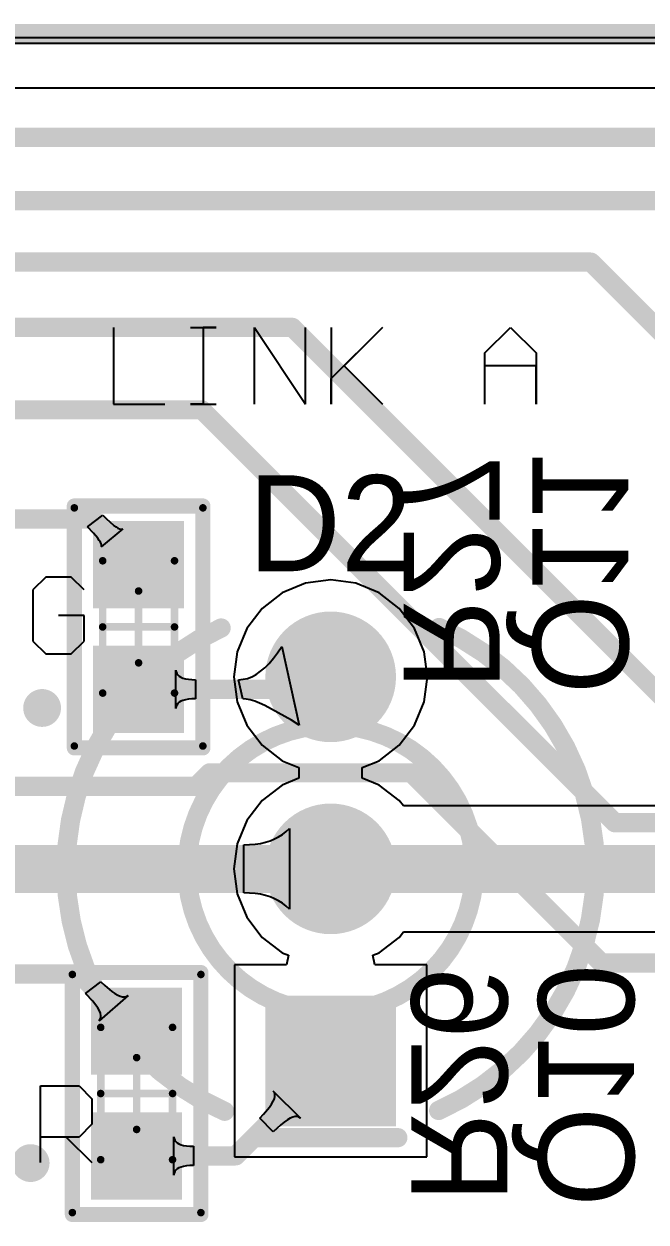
# Model space of a CAD drawing. Extents: x 8 to 204, y 9 to 177.
# Drawn here: x 86.04 to 94.26, y 42.06 to 57.91 of the extents above; entities that cross this region are included whole.
import ezdxf

# ---------------------------------------------------------------- set-up
doc = ezdxf.new("R2010")
doc.units = 0
doc.layers.get('0').update_dxf_attribs({"linetype": 'CONTINUOUS'})
for name, color, linetype in [('BOTTOMLAYER', 5, 'CONTINUOUS'), ('BOTTOMOVERLAY', 54, 'CONTINUOUS'), ('BOTTOMPASTE', 16, 'CONTINUOUS'), ('BOTTOMSOLDER', 6, 'CONTINUOUS'), ('MECHANICAL1', 6, 'CONTINUOUS'), ('MECHANICAL13', 56, 'CONTINUOUS'), ('MECHANICAL15', 56, 'CONTINUOUS'), ('MECHANICAL3', 76, 'CONTINUOUS'), ('MULTILAYER', 9, 'CONTINUOUS'), ('PADHOLELAYER', 156, 'CONTINUOUS'), ('TOPLAYER', 1, 'CONTINUOUS'), ('TOPOVERLAY', 2, 'CONTINUOUS'), ('TOPSOLDER', 216, 'CONTINUOUS')]:
    doc.layers.add(name, color=color, linetype=linetype)

# ---------------------------------------------------------------- blocks, each defined once
blk = doc.blocks.new('0603___MONTAGEM_M_QUINA_BY')
at = {"layer": 'BOTTOMLAYER'}
for points in [[(-1.3, 0.5), (-1.3, -0.5), (-0.35, 0.5), (-0.35, -0.5)], [(0.35, 0.5), (0.35, -0.5), (1.3, 0.5), (1.3, -0.5)]]:
    blk.add_solid(points, dxfattribs=at)
at = {"layer": 'BOTTOMOVERLAY', "const_width": 0.2}
for points in [[(-1.6, -0.85), (-1.6, 0.85)], [(1.6, 0.85), (-1.6, 0.85)], [(1.6, -0.85), (1.6, 0.85)], [(1.6, -0.85), (-1.6, -0.85)]]:
    blk.add_lwpolyline(points, dxfattribs=at)
at = {"layer": 'BOTTOMOVERLAY', "const_width": 0.1}
for points in [[(-1.65, 0.85, 1), (-1.55, 0.85, 1)], [(-1.65, 0.85, 1), (-1.55, 0.85, 1)], [(1.55, 0.85, 1), (1.65, 0.85, 1)], [(1.55, 0.85, 1), (1.65, 0.85, 1)], [(-1.65, -0.85, 1), (-1.55, -0.85, 1)], [(-1.65, -0.85, 1), (-1.55, -0.85, 1)], [(1.55, -0.85, 1), (1.65, -0.85, 1)], [(1.55, -0.85, 1), (1.65, -0.85, 1)]]:
    blk.add_lwpolyline(points, format="xyb", close=True, dxfattribs=at)
at = {"layer": 'BOTTOMPASTE'}
for points in [[(-1.3, 0.5), (-1.3, -0.5), (-0.35, 0.5), (-0.35, -0.5)], [(0.35, 0.5), (0.35, -0.5), (1.3, 0.5), (1.3, -0.5)]]:
    blk.add_solid(points, dxfattribs=at)
at = {"layer": 'BOTTOMSOLDER'}
for points in [[(-1.402, 0.602), (-1.402, -0.602), (-0.248, 0.602), (-0.248, -0.602)], [(0.248, 0.602), (0.248, -0.602), (1.402, 0.602), (1.402, -0.602)]]:
    blk.add_solid(points, dxfattribs=at)
at = {"layer": 'MECHANICAL13', "const_width": 0.1}
for points in [[(-0.875, -0.475), (-0.875, 0.475)], [(0.875, 0.475), (-0.875, 0.475)], [(0.875, -0.475), (0.875, 0.475)], [(0.875, -0.475), (-0.875, -0.475)]]:
    blk.add_lwpolyline(points, dxfattribs=at)
at = {"layer": 'MECHANICAL13', "const_width": 0.05}
for points in [[(-0.9, 0.475, 1), (-0.85, 0.475, 1)], [(-0.9, 0.475, 1), (-0.85, 0.475, 1)], [(0.85, 0.475, 1), (0.9, 0.475, 1)], [(0.85, 0.475, 1), (0.9, 0.475, 1)], [(-0.9, -0.475, 1), (-0.85, -0.475, 1)], [(-0.9, -0.475, 1), (-0.85, -0.475, 1)], [(0.85, -0.475, 1), (0.9, -0.475, 1)], [(0.85, -0.475, 1), (0.9, -0.475, 1)]]:
    blk.add_lwpolyline(points, format="xyb", close=True, dxfattribs=at)
at = {"layer": 'MECHANICAL15', "const_width": 0.1}
for points in [[(-1.575, -0.85), (-1.575, 0.85)], [(1.575, 0.85), (-1.575, 0.85)], [(1.575, -0.85), (1.575, 0.85)], [(0, -0.475), (0, 0.475)], [(0.475, 0), (-0.475, 0)], [(1.575, -0.85), (-1.575, -0.85)]]:
    blk.add_lwpolyline(points, dxfattribs=at)
at = {"layer": 'MECHANICAL15', "const_width": 0.05}
for points in [[(-1.6, 0.85, 1), (-1.55, 0.85, 1)], [(-1.6, 0.85, 1), (-1.55, 0.85, 1)], [(1.55, 0.85, 1), (1.6, 0.85, 1)], [(1.55, 0.85, 1), (1.6, 0.85, 1)], [(-0.025, 0.475, 1), (0.025, 0.475, 1)], [(-0.5, 0, 1), (-0.45, 0, 1)], [(0.45, 0, 1), (0.5, 0, 1)], [(-0.025, -0.475, 1), (0.025, -0.475, 1)], [(-1.6, -0.85, 1), (-1.55, -0.85, 1)], [(-1.6, -0.85, 1), (-1.55, -0.85, 1)], [(1.55, -0.85, 1), (1.6, -0.85, 1)], [(1.55, -0.85, 1), (1.6, -0.85, 1)]]:
    blk.add_lwpolyline(points, format="xyb", close=True, dxfattribs=at)
blk = doc.blocks.new('0603___MONTAGEM_M_QUINA_BZ')
at = {"layer": 'BOTTOMLAYER'}
for points in [[(-1.3, 0.5), (-1.3, -0.5), (-0.35, 0.5), (-0.35, -0.5)], [(0.35, 0.5), (0.35, -0.5), (1.3, 0.5), (1.3, -0.5)]]:
    blk.add_solid(points, dxfattribs=at)
at = {"layer": 'BOTTOMOVERLAY', "const_width": 0.2}
for points in [[(-1.6, -0.85), (-1.6, 0.85)], [(1.6, 0.85), (-1.6, 0.85)], [(1.6, -0.85), (1.6, 0.85)], [(1.6, -0.85), (-1.6, -0.85)]]:
    blk.add_lwpolyline(points, dxfattribs=at)
at = {"layer": 'BOTTOMOVERLAY', "const_width": 0.1}
for points in [[(-1.65, 0.85, 1), (-1.55, 0.85, 1)], [(-1.65, 0.85, 1), (-1.55, 0.85, 1)], [(1.55, 0.85, 1), (1.65, 0.85, 1)], [(1.55, 0.85, 1), (1.65, 0.85, 1)], [(-1.65, -0.85, 1), (-1.55, -0.85, 1)], [(-1.65, -0.85, 1), (-1.55, -0.85, 1)], [(1.55, -0.85, 1), (1.65, -0.85, 1)], [(1.55, -0.85, 1), (1.65, -0.85, 1)]]:
    blk.add_lwpolyline(points, format="xyb", close=True, dxfattribs=at)
at = {"layer": 'BOTTOMPASTE'}
for points in [[(-1.3, 0.5), (-1.3, -0.5), (-0.35, 0.5), (-0.35, -0.5)], [(0.35, 0.5), (0.35, -0.5), (1.3, 0.5), (1.3, -0.5)]]:
    blk.add_solid(points, dxfattribs=at)
at = {"layer": 'BOTTOMSOLDER'}
for points in [[(-1.402, 0.602), (-1.402, -0.602), (-0.248, 0.602), (-0.248, -0.602)], [(0.248, 0.602), (0.248, -0.602), (1.402, 0.602), (1.402, -0.602)]]:
    blk.add_solid(points, dxfattribs=at)
at = {"layer": 'MECHANICAL13', "const_width": 0.1}
for points in [[(-0.875, -0.475), (-0.875, 0.475)], [(0.875, 0.475), (-0.875, 0.475)], [(0.875, -0.475), (0.875, 0.475)], [(0.875, -0.475), (-0.875, -0.475)]]:
    blk.add_lwpolyline(points, dxfattribs=at)
at = {"layer": 'MECHANICAL13', "const_width": 0.05}
for points in [[(-0.9, 0.475, 1), (-0.85, 0.475, 1)], [(-0.9, 0.475, 1), (-0.85, 0.475, 1)], [(0.85, 0.475, 1), (0.9, 0.475, 1)], [(0.85, 0.475, 1), (0.9, 0.475, 1)], [(-0.9, -0.475, 1), (-0.85, -0.475, 1)], [(-0.9, -0.475, 1), (-0.85, -0.475, 1)], [(0.85, -0.475, 1), (0.9, -0.475, 1)], [(0.85, -0.475, 1), (0.9, -0.475, 1)]]:
    blk.add_lwpolyline(points, format="xyb", close=True, dxfattribs=at)
at = {"layer": 'MECHANICAL15', "const_width": 0.1}
for points in [[(-1.575, -0.85), (-1.575, 0.85)], [(1.575, 0.85), (-1.575, 0.85)], [(1.575, -0.85), (1.575, 0.85)], [(0, -0.475), (0, 0.475)], [(0.475, 0), (-0.475, 0)], [(1.575, -0.85), (-1.575, -0.85)]]:
    blk.add_lwpolyline(points, dxfattribs=at)
at = {"layer": 'MECHANICAL15', "const_width": 0.05}
for points in [[(-1.6, 0.85, 1), (-1.55, 0.85, 1)], [(-1.6, 0.85, 1), (-1.55, 0.85, 1)], [(1.55, 0.85, 1), (1.6, 0.85, 1)], [(1.55, 0.85, 1), (1.6, 0.85, 1)], [(-0.025, 0.475, 1), (0.025, 0.475, 1)], [(-0.5, 0, 1), (-0.45, 0, 1)], [(0.45, 0, 1), (0.5, 0, 1)], [(-0.025, -0.475, 1), (0.025, -0.475, 1)], [(-1.6, -0.85, 1), (-1.55, -0.85, 1)], [(-1.6, -0.85, 1), (-1.55, -0.85, 1)], [(1.55, -0.85, 1), (1.6, -0.85, 1)], [(1.55, -0.85, 1), (1.6, -0.85, 1)]]:
    blk.add_lwpolyline(points, format="xyb", close=True, dxfattribs=at)
blk = doc.blocks.new('SOT_23B_B_188')
at = {"layer": 'BOTTOMLAYER'}
for points in [[(-1.4, 0.775), (-0.5, 0.775), (-1.4, 1.725), (-0.5, 1.725)], [(0.5, 0.775), (1.4, 0.775), (0.5, 1.725), (1.4, 1.725)], [(-0.45, -1.725), (0.45, -1.725), (-0.45, -0.775), (0.45, -0.775)]]:
    blk.add_solid(points, dxfattribs=at)
at = {"layer": 'BOTTOMOVERLAY'}
for points, const_width in [([(-1.825, 1.25, 1), (-2.075, 1.25, 1)], 0.25), ([(-2.138, 1.25, 1), (-2.013, 1.25, 1)], 0.125), ([(-1.887, 1.25, 1), (-1.763, 1.25, 1)], 0.125), ([(-1.35, 0.375, 1), (-1.25, 0.375, 1)], 0.1), ([(1.25, 0.375, 1), (1.35, 0.375, 1)], 0.1), ([(-1.35, -1.25, 1), (-1.25, -1.25, 1)], 0.1), ([(-1.35, -1.25, 1), (-1.25, -1.25, 1)], 0.1), ([(-0.9, -1.25, 1), (-0.8, -1.25, 1)], 0.1), ([(0.8, -1.25, 1), (0.9, -1.25, 1)], 0.1), ([(1.25, -1.25, 1), (1.35, -1.25, 1)], 0.1), ([(1.25, -1.25, 1), (1.35, -1.25, 1)], 0.1)]:
    blk.add_lwpolyline(points, format="xyb", close=True, dxfattribs=dict(at, const_width=const_width))
at = {"layer": 'BOTTOMOVERLAY', "const_width": 0.2}
for points in [[(-1.3, 0.375), (-1.3, -1.25)], [(1.3, 0.375), (1.3, -1.25)], [(-0.85, -1.25), (-1.3, -1.25)], [(1.3, -1.25), (0.85, -1.25)]]:
    blk.add_lwpolyline(points, dxfattribs=at)
at = {"layer": 'BOTTOMPASTE'}
for points in [[(-1.4, 0.775), (-0.5, 0.775), (-1.4, 1.725), (-0.5, 1.725)], [(0.5, 0.775), (1.4, 0.775), (0.5, 1.725), (1.4, 1.725)], [(-0.45, -1.725), (0.45, -1.725), (-0.45, -0.775), (0.45, -0.775)]]:
    blk.add_solid(points, dxfattribs=at)
at = {"layer": 'BOTTOMSOLDER'}
for points in [[(-1.502, 0.673), (-0.398, 0.673), (-1.502, 1.827), (-0.398, 1.827)], [(0.398, 0.673), (1.502, 0.673), (0.398, 1.827), (1.502, 1.827)], [(-0.552, -1.827), (0.552, -1.827), (-0.552, -0.673), (0.552, -0.673)]]:
    blk.add_solid(points, dxfattribs=at)
blk = doc.blocks.new('SOT_23B_B_189')
at = {"layer": 'BOTTOMLAYER'}
for points in [[(-1.4, 0.775), (-0.5, 0.775), (-1.4, 1.725), (-0.5, 1.725)], [(0.5, 0.775), (1.4, 0.775), (0.5, 1.725), (1.4, 1.725)], [(-0.45, -1.725), (0.45, -1.725), (-0.45, -0.775), (0.45, -0.775)]]:
    blk.add_solid(points, dxfattribs=at)
at = {"layer": 'BOTTOMOVERLAY'}
for points, const_width in [([(-1.825, 1.25, 1), (-2.075, 1.25, 1)], 0.25), ([(-2.138, 1.25, 1), (-2.013, 1.25, 1)], 0.125), ([(-1.887, 1.25, 1), (-1.763, 1.25, 1)], 0.125), ([(-1.35, 0.375, 1), (-1.25, 0.375, 1)], 0.1), ([(1.25, 0.375, 1), (1.35, 0.375, 1)], 0.1), ([(-1.35, -1.25, 1), (-1.25, -1.25, 1)], 0.1), ([(-1.35, -1.25, 1), (-1.25, -1.25, 1)], 0.1), ([(-0.9, -1.25, 1), (-0.8, -1.25, 1)], 0.1), ([(0.8, -1.25, 1), (0.9, -1.25, 1)], 0.1), ([(1.25, -1.25, 1), (1.35, -1.25, 1)], 0.1), ([(1.25, -1.25, 1), (1.35, -1.25, 1)], 0.1)]:
    blk.add_lwpolyline(points, format="xyb", close=True, dxfattribs=dict(at, const_width=const_width))
at = {"layer": 'BOTTOMOVERLAY', "const_width": 0.2}
for points in [[(-1.3, 0.375), (-1.3, -1.25)], [(1.3, 0.375), (1.3, -1.25)], [(-0.85, -1.25), (-1.3, -1.25)], [(1.3, -1.25), (0.85, -1.25)]]:
    blk.add_lwpolyline(points, dxfattribs=at)
at = {"layer": 'BOTTOMPASTE'}
for points in [[(-1.4, 0.775), (-0.5, 0.775), (-1.4, 1.725), (-0.5, 1.725)], [(0.5, 0.775), (1.4, 0.775), (0.5, 1.725), (1.4, 1.725)], [(-0.45, -1.725), (0.45, -1.725), (-0.45, -0.775), (0.45, -0.775)]]:
    blk.add_solid(points, dxfattribs=at)
at = {"layer": 'BOTTOMSOLDER'}
for points in [[(-1.502, 0.673), (-0.398, 0.673), (-1.502, 1.827), (-0.398, 1.827)], [(0.398, 0.673), (1.502, 0.673), (0.398, 1.827), (1.502, 1.827)], [(-0.552, -1.827), (0.552, -1.827), (-0.552, -0.673), (0.552, -0.673)]]:
    blk.add_solid(points, dxfattribs=at)
blk = doc.blocks.new('L___3___________202')
at = {"layer": 'BOTTOMLAYER', "const_width": 0.762}
for points in [[(-0.381, 2.54, 1), (0.381, 2.54, 1)], [(-0.381, 0, 1), (0.381, 0, 1)]]:
    blk.add_lwpolyline(points, format="xyb", close=True, dxfattribs=at)
at = {"layer": 'BOTTOMLAYER'}
blk.add_solid([(0.762, -1.778), (-0.762, -1.778), (0.762, -3.302), (-0.762, -3.302)], dxfattribs=at)
at = {"layer": 'BOTTOMSOLDER', "const_width": 0.864}
for points in [[(-0.432, 2.54, 1), (0.432, 2.54, 1)], [(-0.432, 0, 1), (0.432, 0, 1)]]:
    blk.add_lwpolyline(points, format="xyb", close=True, dxfattribs=at)
at = {"layer": 'BOTTOMSOLDER'}
blk.add_solid([(0.864, -1.676), (-0.864, -1.676), (0.864, -3.404), (-0.864, -3.404)], dxfattribs=at)
at = {"layer": 'MECHANICAL1'}
for points, const_width in [([(1.9, 0, 1), (-1.9, 0, 1)], 0.254), ([(-1.963, 0, 1), (-1.836, 0, 1)], 0.127), ([(1.836, 0, 1), (1.963, 0, 1)], 0.127)]:
    blk.add_lwpolyline(points, format="xyb", close=True, dxfattribs=dict(at, const_width=const_width))
at = {"layer": 'MULTILAYER', "const_width": 0.762}
for points in [[(-0.381, 2.54, 1), (0.381, 2.54, 1)], [(-0.381, 0, 1), (0.381, 0, 1)]]:
    blk.add_lwpolyline(points, format="xyb", close=True, dxfattribs=at)
at = {"layer": 'MULTILAYER'}
blk.add_solid([(0.762, -1.778), (-0.762, -1.778), (0.762, -3.302), (-0.762, -3.302)], dxfattribs=at)
at = {"layer": 'PADHOLELAYER', "const_width": 0.394}
for points in [[(-0.197, 2.54, 1), (0.197, 2.54, 1)], [(-0.197, 0, 1), (0.197, 0, 1)], [(-0.197, -2.54, 1), (0.197, -2.54, 1)]]:
    blk.add_lwpolyline(points, format="xyb", close=True, dxfattribs=at)
at = {"layer": 'TOPLAYER', "const_width": 0.762}
for points in [[(-0.381, 2.54, 1), (0.381, 2.54, 1)], [(-0.381, 0, 1), (0.381, 0, 1)]]:
    blk.add_lwpolyline(points, format="xyb", close=True, dxfattribs=at)
at = {"layer": 'TOPLAYER'}
blk.add_solid([(0.762, -1.778), (-0.762, -1.778), (0.762, -3.302), (-0.762, -3.302)], dxfattribs=at)
at = {"layer": 'TOPOVERLAY', "const_width": 0.254}
for points in [[(-1.403, -3.207, -0.648955), (-1.448, 3.186)], [(1.435, 3.192, -0.647722), (1.427, -3.196)]]:
    blk.add_lwpolyline(points, format="xyb", dxfattribs=at)
at = {"layer": 'TOPOVERLAY', "const_width": 0.127}
for points in [[(-1.512, 3.186, 1), (-1.385, 3.186, 1)], [(1.371, 3.192, 1), (1.498, 3.192, 1)], [(-1.466, -3.207, 1), (-1.339, -3.207, 1)], [(1.364, -3.196, 1), (1.491, -3.196, 1)], [(-1.079, -3.556, 1), (-0.952, -3.556, 1)], [(0.825, -3.556, 1), (0.952, -3.556, 1)]]:
    blk.add_lwpolyline(points, format="xyb", close=True, dxfattribs=at)
at = {"layer": 'TOPOVERLAY', "const_width": 0.254}
blk.add_lwpolyline([(-1.016, -3.556), (0.889, -3.556)], dxfattribs=at)
at = {"layer": 'TOPSOLDER', "const_width": 0.864}
for points in [[(-0.432, 2.54, 1), (0.432, 2.54, 1)], [(-0.432, 0, 1), (0.432, 0, 1)]]:
    blk.add_lwpolyline(points, format="xyb", close=True, dxfattribs=at)
at = {"layer": 'TOPSOLDER'}
blk.add_solid([(0.864, -1.676), (-0.864, -1.676), (0.864, -3.404), (-0.864, -3.404)], dxfattribs=at)

msp = doc.modelspace()

# ---------------------------------------------------------------- linework, layer by layer
at = {"layer": 'BOTTOMLAYER'}
for p, q in [((14.605, 57.658), (190.373, 57.658)), ((122.339, 57.061), (61.275, 57.061)), ((86.877, 51.258), (87.082, 51.413)), ((87.082, 51.413), (87.123, 51.372)), ((87.123, 51.372), (87.228, 51.28)), ((86.956, 51.176), (86.877, 51.258)), ((87.344, 51.233), (87.057, 50.997)), ((87.228, 51.28), (87.256, 51.26)), ((87.256, 51.26), (87.28, 51.244)), ((87.28, 51.244), (87.301, 51.234)), ((87.301, 51.234), (87.319, 51.229)), ((87.319, 51.229), (87.333, 51.228)), ((87.333, 51.228), (87.344, 51.233)), ((87.014, 51.109), (86.956, 51.176)), ((87.034, 51.081), (87.014, 51.109)), ((87.05, 51.056), (87.034, 51.081)), ((87.06, 51.036), (87.05, 51.056)), ((87.064, 51.019), (87.06, 51.036)), ((87.057, 50.997), (87.063, 51.006)), ((87.063, 51.006), (87.064, 51.019)), ((89.392, 49.595), (89.447, 49.679)), ((89.447, 49.679), (89.678, 48.638)), ((89.224, 49.397), (89.28, 49.454)), ((89.28, 49.454), (89.336, 49.521)), ((89.336, 49.521), (89.392, 49.595)), ((88.048, 48.857), (88.048, 49.365)), ((88.048, 49.365), (88.05, 49.341)), ((88.05, 49.341), (88.058, 49.32)), ((88.058, 49.32), (88.071, 49.301)), ((88.071, 49.301), (88.089, 49.284)), ((89.052, 49.278), (89.109, 49.309)), ((89.109, 49.309), (89.167, 49.349)), ((89.167, 49.349), (89.224, 49.397)), ((88.089, 49.284), (88.112, 49.27)), ((88.112, 49.27), (88.14, 49.259)), ((88.14, 49.259), (88.174, 49.25)), ((88.174, 49.25), (88.212, 49.243)), ((88.212, 49.243), (88.256, 49.24)), ((88.256, 49.24), (88.305, 49.238)), ((88.305, 49.238), (88.305, 48.984)), ((88.876, 49.238), (88.935, 49.243)), ((88.933, 48.984), (88.876, 49.238)), ((88.935, 49.243), (88.993, 49.256)), ((88.993, 49.256), (89.052, 49.278)), ((88.174, 48.973), (88.14, 48.964)), ((88.212, 48.979), (88.174, 48.973)), ((88.256, 48.983), (88.212, 48.979)), ((88.305, 48.984), (88.256, 48.983)), ((88.978, 48.981), (88.933, 48.984)), ((89.031, 48.971), (88.978, 48.981)), ((89.089, 48.953), (89.031, 48.971)), ((88.05, 48.882), (88.048, 48.857)), ((88.058, 48.903), (88.05, 48.882)), ((88.071, 48.922), (88.058, 48.903)), ((88.089, 48.939), (88.071, 48.922)), ((88.112, 48.953), (88.089, 48.939)), ((88.14, 48.964), (88.112, 48.953)), ((89.154, 48.929), (89.089, 48.953)), ((89.225, 48.898), (89.154, 48.929)), ((89.574, 48.704), (89.225, 48.898)), ((89.678, 48.638), (89.574, 48.704)), ((89.458, 47.192), (89.505, 47.228)), ((89.505, 47.228), (89.55, 47.269)), ((89.55, 47.269), (89.55, 46.203)), ((89.094, 47.062), (89.164, 47.073)), ((89.164, 47.073), (89.23, 47.088)), ((89.23, 47.088), (89.292, 47.107)), ((89.292, 47.107), (89.351, 47.131)), ((89.351, 47.131), (89.406, 47.159)), ((89.406, 47.159), (89.458, 47.192)), ((88.944, 47.053), (89.021, 47.056)), ((88.944, 46.418), (88.944, 47.053)), ((89.021, 47.056), (89.094, 47.062)), ((89.021, 46.416), (88.944, 46.418)), ((89.094, 46.41), (89.021, 46.416)), ((89.164, 46.399), (89.094, 46.41)), ((89.23, 46.384), (89.164, 46.399)), ((89.292, 46.365), (89.23, 46.384)), ((89.351, 46.341), (89.292, 46.365)), ((89.406, 46.313), (89.351, 46.341)), ((89.458, 46.28), (89.406, 46.313)), ((89.505, 46.244), (89.458, 46.28)), ((89.55, 46.203), (89.505, 46.244)), ((86.852, 45.086), (87.056, 45.241)), ((87.056, 45.241), (87.107, 45.192)), ((87.107, 45.192), (87.199, 45.114)), ((86.947, 44.984), (86.852, 45.086)), ((87.416, 45.061), (87.031, 44.727)), ((87.199, 45.114), (87.24, 45.086)), ((87.24, 45.086), (87.278, 45.064)), ((87.278, 45.064), (87.312, 45.05)), ((87.312, 45.05), (87.343, 45.042)), ((87.343, 45.042), (87.371, 45.042)), ((87.371, 45.042), (87.395, 45.048)), ((87.395, 45.048), (87.416, 45.061)), ((86.984, 44.938), (86.947, 44.984)), ((87.013, 44.896), (86.984, 44.938)), ((87.035, 44.859), (87.013, 44.896)), ((87.049, 44.825), (87.035, 44.859)), ((87.031, 44.727), (87.047, 44.746)), ((87.047, 44.746), (87.055, 44.768)), ((87.056, 44.794), (87.049, 44.825)), ((87.055, 44.768), (87.056, 44.794)), ((89.349, 43.777), (89.335, 43.796)), ((89.335, 43.796), (89.694, 43.437)), ((89.356, 43.753), (89.349, 43.777)), ((89.356, 43.726), (89.356, 43.753)), ((89.206, 43.489), (89.285, 43.583)), ((89.285, 43.583), (89.313, 43.624)), ((89.313, 43.624), (89.335, 43.662)), ((89.335, 43.662), (89.349, 43.696)), ((89.349, 43.696), (89.356, 43.726)), ((89.155, 43.437), (89.206, 43.489)), ((89.335, 43.257), (89.155, 43.437)), ((89.559, 43.437), (89.522, 43.415)), ((89.593, 43.451), (89.559, 43.437)), ((89.624, 43.459), (89.593, 43.451)), ((89.651, 43.459), (89.624, 43.459)), ((89.674, 43.451), (89.651, 43.459)), ((89.694, 43.437), (89.674, 43.451)), ((89.435, 43.351), (89.335, 43.257)), ((89.48, 43.387), (89.435, 43.351)), ((89.522, 43.415), (89.48, 43.387)), ((88.022, 42.685), (88.022, 43.193)), ((88.022, 43.193), (88.025, 43.169)), ((88.025, 43.169), (88.033, 43.147)), ((88.033, 43.147), (88.045, 43.128)), ((88.045, 43.128), (88.063, 43.112)), ((88.063, 43.112), (88.087, 43.098)), ((88.087, 43.098), (88.115, 43.087)), ((88.115, 43.087), (88.148, 43.078)), ((88.148, 43.078), (88.187, 43.071)), ((88.187, 43.071), (88.231, 43.067)), ((88.231, 43.067), (88.279, 43.066)), ((88.279, 43.066), (88.279, 42.812)), ((88.115, 42.792), (88.087, 42.78)), ((88.148, 42.801), (88.115, 42.792)), ((88.187, 42.807), (88.148, 42.801)), ((88.231, 42.811), (88.187, 42.807)), ((88.279, 42.812), (88.231, 42.811)), ((88.025, 42.709), (88.022, 42.685)), ((88.033, 42.731), (88.025, 42.709)), ((88.045, 42.75), (88.033, 42.731)), ((88.063, 42.766), (88.045, 42.75)), ((88.087, 42.78), (88.063, 42.766))]:
    msp.add_line(p, q, dxfattribs=at)
for points, const_width in [([(60.655, 56.413), (122.339, 56.413)], 0.254), ([(56.515, 55.575), (108.115, 55.575)], 0.254), ([(50.495, 54.762), (93.535, 54.762)], 0.254), ([(93.535, 54.762), (97.104, 51.193)], 0.254), ([(59.411, 53.899), (89.586, 53.899)], 0.254), ([(89.586, 53.899), (95.453, 48.031)], 0.254), ([(54.28, 52.807), (88.391, 52.807)], 0.254), ([(88.391, 52.807), (93.852, 47.346)], 0.254), ([(84.328, 51.364), (86.951, 51.364)], 0.254), ([(86.951, 51.364), (87.554, 50.761)], 0.254), ([(89.929, 49.111), (90.094, 49.276)], 0.254), ([(87.554, 49.111), (89.929, 49.111)], 0.254), ([(88.316, 47.828), (88.494, 48.006)], 0.254), ([(88.494, 48.006), (91.161, 48.006)], 0.254), ([(91.161, 48.006), (93.675, 45.491)], 0.254), ([(49.86, 47.828), (88.316, 47.828)], 0.254), ([(93.852, 47.346), (102.819, 47.346)], 0.254), ([(40.157, 46.736), (90.094, 46.736)], 0.635), ([(93.675, 45.491), (96.253, 45.491)], 0.254), ([(84.176, 45.344), (86.773, 45.344)], 0.254), ([(86.773, 45.344), (87.528, 44.589)], 0.254), ([(88.837, 42.939), (90.094, 44.196)], 0.254), ([(87.528, 42.939), (88.837, 42.939)], 0.254)]:
    msp.add_lwpolyline(points, dxfattribs=dict(at, const_width=const_width))
for points, const_width in [([(93.471, 54.762, 1), (93.598, 54.762, 1)], 0.127), ([(93.471, 54.762, 1), (93.598, 54.762, 1)], 0.127), ([(89.522, 53.899, 1), (89.649, 53.899, 1)], 0.127), ([(89.522, 53.899, 1), (89.649, 53.899, 1)], 0.127), ([(88.327, 52.807, 1), (88.454, 52.807, 1)], 0.127), ([(88.327, 52.807, 1), (88.454, 52.807, 1)], 0.127), ([(86.887, 51.364, 1), (87.014, 51.364, 1)], 0.127), ([(86.887, 51.364, 1), (87.014, 51.364, 1)], 0.127), ([(87.49, 50.761, 1), (87.617, 50.761, 1)], 0.127), ([(90.03, 49.276, 1), (90.157, 49.276, 1)], 0.127), ([(87.49, 49.111, 1), (87.617, 49.111, 1)], 0.127), ([(89.866, 49.111, 1), (89.993, 49.111, 1)], 0.127), ([(89.866, 49.111, 1), (89.993, 49.111, 1)], 0.127), ([(88.43, 48.006, 1), (88.557, 48.006, 1)], 0.127), ([(88.43, 48.006, 1), (88.557, 48.006, 1)], 0.127), ([(91.097, 48.006, 1), (91.224, 48.006, 1)], 0.127), ([(91.097, 48.006, 1), (91.224, 48.006, 1)], 0.127), ([(88.252, 47.828, 1), (88.379, 47.828, 1)], 0.127), ([(88.252, 47.828, 1), (88.379, 47.828, 1)], 0.127), ([(93.788, 47.346, 1), (93.915, 47.346, 1)], 0.127), ([(93.788, 47.346, 1), (93.915, 47.346, 1)], 0.127), ([(89.935, 46.736, 1), (90.253, 46.736, 1)], 0.318), ([(93.612, 45.491, 1), (93.739, 45.491, 1)], 0.127), ([(93.612, 45.491, 1), (93.739, 45.491, 1)], 0.127), ([(86.71, 45.344, 1), (86.837, 45.344, 1)], 0.127), ([(86.71, 45.344, 1), (86.837, 45.344, 1)], 0.127), ([(87.465, 44.589, 1), (87.592, 44.589, 1)], 0.127), ([(90.03, 44.196, 1), (90.157, 44.196, 1)], 0.127), ([(87.465, 42.939, 1), (87.592, 42.939, 1)], 0.127), ([(88.774, 42.939, 1), (88.901, 42.939, 1)], 0.127), ([(88.774, 42.939, 1), (88.901, 42.939, 1)], 0.127)]:
    msp.add_lwpolyline(points, format="xyb", close=True, dxfattribs=dict(at, const_width=const_width))
at = {"layer": 'MECHANICAL3', "const_width": 0.254}
msp.add_lwpolyline([(14.605, 57.785), (190.5, 57.785)], dxfattribs=at)
at = {"layer": 'TOPLAYER'}
for p, q in [((14.681, 57.734), (190.373, 57.734)), ((90.094, 50.557), (89.762, 50.513)), ((90.425, 50.513), (90.094, 50.557)), ((89.762, 50.513), (89.453, 50.385)), ((90.734, 50.385), (90.425, 50.513)), ((89.453, 50.385), (89.188, 50.182)), ((91, 50.182), (90.734, 50.385)), ((89.188, 50.182), (88.984, 49.916)), ((91.203, 49.916), (91, 50.182)), ((88.984, 49.916), (88.856, 49.608)), ((91.331, 49.608), (91.203, 49.916)), ((88.856, 49.608), (88.813, 49.276)), ((91.375, 49.276), (91.331, 49.608)), ((88.813, 49.276), (88.856, 48.944)), ((91.331, 48.944), (91.375, 49.276)), ((88.856, 48.944), (88.984, 48.636)), ((91.203, 48.636), (91.331, 48.944)), ((88.984, 48.636), (89.188, 48.37)), ((91, 48.37), (91.203, 48.636)), ((89.188, 48.37), (89.453, 48.167)), ((90.734, 48.167), (91, 48.37)), ((89.453, 48.167), (89.675, 48.075)), ((89.675, 48.075), (89.675, 47.937)), ((90.512, 48.075), (90.734, 48.167)), ((90.512, 47.937), (90.512, 48.075)), ((89.675, 47.937), (89.453, 47.845)), ((90.734, 47.845), (90.512, 47.937)), ((89.453, 47.845), (89.188, 47.642)), ((91, 47.642), (90.734, 47.845)), ((89.188, 47.642), (88.984, 47.376)), ((91.056, 47.569), (91, 47.642)), ((104.499, 47.569), (91.056, 47.569)), ((88.984, 47.376), (88.856, 47.068)), ((88.856, 47.068), (88.813, 46.736)), ((88.813, 46.736), (88.856, 46.404)), ((88.856, 46.404), (88.984, 46.096)), ((88.984, 46.096), (89.188, 45.83)), ((89.188, 45.83), (89.453, 45.627)), ((90.734, 45.627), (91, 45.83)), ((91, 45.83), (91.056, 45.903)), ((91.056, 45.903), (104.499, 45.903)), ((89.453, 45.627), (89.535, 45.593)), ((89.535, 45.593), (89.509, 45.466)), ((90.653, 45.593), (90.734, 45.627)), ((90.678, 45.466), (90.653, 45.593)), ((89.509, 45.466), (88.824, 45.466)), ((88.824, 45.466), (88.824, 42.926)), ((91.364, 45.466), (90.678, 45.466)), ((91.364, 42.926), (91.364, 45.466)), ((88.824, 42.926), (91.364, 42.926))]:
    msp.add_line(p, q, dxfattribs=at)
at = {"layer": 'TOPLAYER', "const_width": 0.635}
msp.add_lwpolyline([(90.094, 46.736), (105.461, 46.736)], dxfattribs=at)
at = {"layer": 'TOPLAYER', "const_width": 0.318}
msp.add_lwpolyline([(89.935, 46.736, 1), (90.253, 46.736, 1)], format="xyb", close=True, dxfattribs=at)
at = {"layer": 'TOPOVERLAY'}
for p, q in [((87.224, 53.898), (87.224, 52.883)), ((88.239, 53.898), (88.578, 53.898)), ((88.578, 53.898), (88.409, 53.898)), ((88.409, 53.898), (88.409, 52.883)), ((89.086, 52.883), (89.086, 53.898)), ((89.086, 53.898), (89.763, 52.883)), ((89.763, 52.883), (89.763, 53.898)), ((90.101, 53.898), (90.101, 52.883)), ((90.101, 53.221), (90.778, 53.898)), ((90.778, 53.898), (90.271, 53.391)), ((92.133, 53.56), (92.471, 53.898)), ((92.471, 53.898), (92.81, 53.56)), ((92.133, 52.883), (92.133, 53.56)), ((92.81, 53.56), (92.81, 52.883)), ((90.271, 53.391), (90.778, 52.883)), ((92.81, 53.391), (92.133, 53.391)), ((92.81, 52.883), (92.81, 53.391)), ((90.101, 52.883), (90.101, 53.221)), ((87.224, 52.883), (87.901, 52.883)), ((88.409, 52.883), (88.239, 52.883)), ((88.239, 52.883), (88.578, 52.883)), ((86.326, 50.596), (86.156, 50.427)), ((86.664, 50.596), (86.326, 50.596)), ((86.834, 50.427), (86.664, 50.596)), ((86.156, 50.427), (86.156, 49.75)), ((86.834, 50.089), (86.495, 50.089)), ((86.834, 49.75), (86.834, 50.089)), ((86.156, 49.75), (86.326, 49.581)), ((86.664, 49.581), (86.834, 49.75)), ((86.326, 49.581), (86.664, 49.581)), ((86.258, 42.85), (86.258, 43.865)), ((86.258, 43.865), (86.766, 43.865)), ((86.766, 43.865), (86.935, 43.696)), ((86.935, 43.696), (86.935, 43.358)), ((86.935, 43.358), (86.766, 43.188)), ((86.766, 43.188), (86.258, 43.188)), ((86.597, 43.188), (86.935, 42.85))]:
    msp.add_line(p, q, dxfattribs=at)

# ---------------------------------------------------------------- block references
for name, p, rotation in [('SOT_23B_B_188', (84.328, 50.114), 180), ('0603___MONTAGEM_M_QUINA_BY', (87.554, 49.936), 270), ('SOT_23B_B_189', (84.176, 44.094), 180), ('0603___MONTAGEM_M_QUINA_BZ', (87.528, 43.764), 270)]:
    msp.add_blockref(name, p, dxfattribs=dict(rotation=rotation))
msp.add_blockref('L___3___________202', (90.094, 46.736))

# ---------------------------------------------------------------- texts
at = {"layer": 'BOTTOMOVERLAY', "text_generation_flag": 2}
for s, p in [('Q11', (92.761, 49.047)), ('R27', (91.059, 49.098)), ('R26', (91.161, 42.316)), ('Q10', (92.837, 42.266))]:
    msp.add_text(s, height=1.27, rotation=270, dxfattribs=at).set_placement(p)
at = {"layer": 'TOPOVERLAY'}
msp.add_text('D2', height=1.27, dxfattribs=at).set_placement((89.002, 50.673))

doc.saveas('drawing.dxf')
